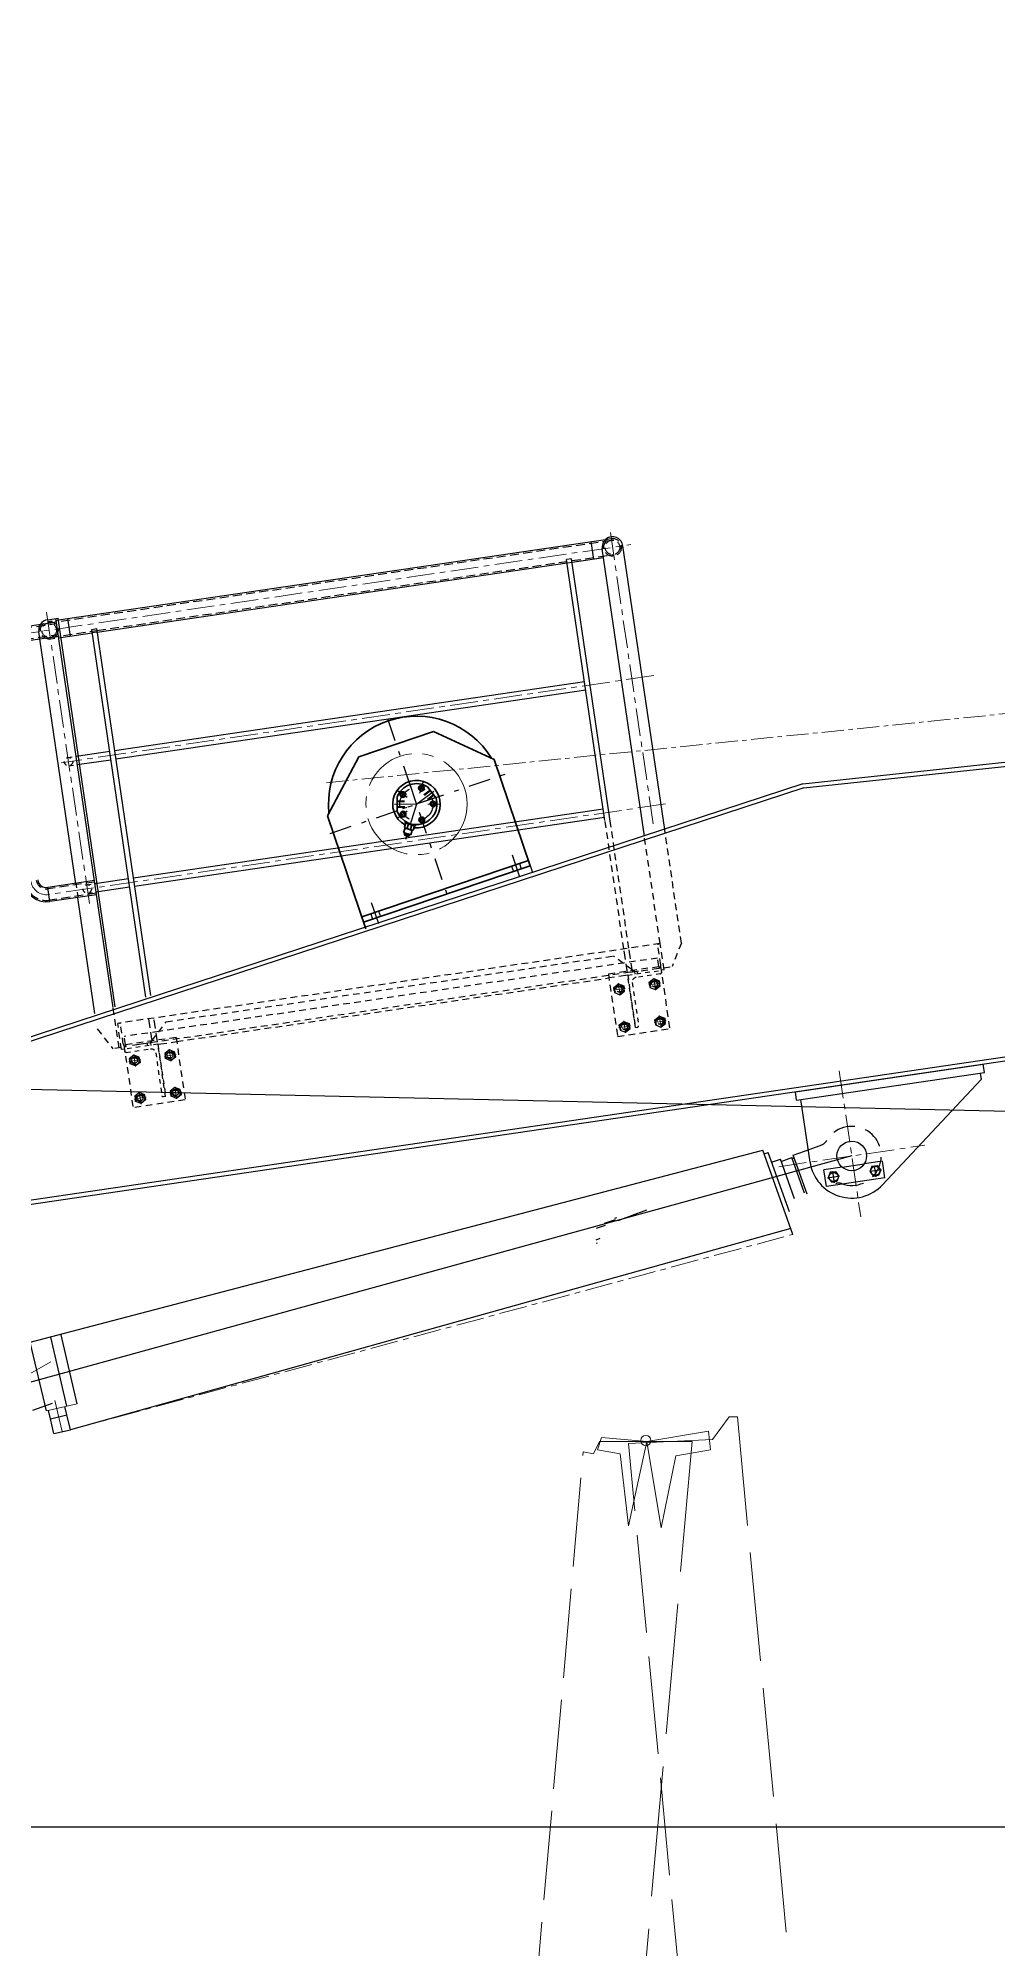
# Model space of a CAD drawing. Header units: millimetres. Extents: x -4 to 3776, y -4 to 4079.
# Drawn here: x 467.05 to 488.63, y 529.5 to 572.47 of the extents above; entities that cross this region are included whole.
import ezdxf
from ezdxf import colors
from ezdxf.entities.mleader import LeaderData, LeaderLine
from ezdxf.math import Vec2, Vec3

# ---------------------------------------------------------------- set-up
doc = ezdxf.new("R2010")
doc.units = ezdxf.units.MM
for name, pattern in [('ACAD_ISO04W100', [30, 24, -3, 0, -3]), ('CENTER', [2, 1.25, -0.25, 0.25, -0.25]), ('DASHDOT', [1, 0.5, -0.25, 0, -0.25]), ('DASHED', [0.75, 0.5, -0.25]), ('HIDDEN', [0.375, 0.25, -0.125]), ('PDF_IMPORT', [1, 0.8, -0.2]), ('PHANTOM2', [1.25, 0.625, -0.125, 0.125, -0.125, 0.125, -0.125])]:
    doc.linetypes.add(name, pattern=pattern)
for name, color, linetype in [('1轮廓实线层', 7, 'Continuous'), ('2细线层', 4, 'Continuous'), ('4虚线层', 6, 'DASHED'), ('BK_kedu', 255, 'Continuous'), ('CENTER', 1, 'DASHDOT'), ('DIM', 6, 'Continuous'), ('HIDDEN', 6, 'HIDDEN'), ('PDF_00-EQ', 7, 'Continuous'), ('图框层', 7, 'Continuous')]:
    doc.layers.add(name, color=color, linetype=linetype)
for name, color, linetype, lineweight in [('3中心线层', 2, 'CENTER', 13), ('MODIFY_O_3', 6, 'PHANTOM2', 13), ('object', 7, 'Continuous', 35), ('刻度', 3, 'ACAD_ISO04W100', 13)]:
    doc.layers.add(name, color=color, linetype=linetype, lineweight=lineweight)
doc.layers.add('Sheet$GRID', color=254, linetype='Continuous', true_color=0xbebebe)
doc.styles.get("Standard").update_dxf_attribs({"font": 'arial.ttf'})

# ---------------------------------------------------------------- blocks, each defined once
blk = doc.blocks.new('2-cang kou')
at = {"layer": 'PDF_00-EQ', "lineweight": 0}
for points in [[(1.618, 26.356), (3.514, 26.448), (3.884, 26.957), (4.069, 26.957)], [(0.601, 26.171), (0.832, 26.125), (0.971, 26.402), (3.052, 26.402)], [(1.017, 26.495), (1.017, 26.495)], [(3.422, 26.633), (3.422, 26.633)]]:
    blk.add_lwpolyline(points, dxfattribs=at)
at = {"layer": 'PDF_00-EQ', "linetype": 'PDF_IMPORT', "lineweight": 0, "ltscale": 3.064319}
blk.add_lwpolyline([(4.069, 26.957), (5.826, 8.462)], dxfattribs=at)
at = {"layer": 'PDF_00-EQ', "lineweight": 0}
for points in [[(1.017, 26.495), (0.925, 26.217), (1.433, 26.125), (1.618, 24.506), (2.034, 26.402)], [(3.422, 26.633), (3.468, 26.217), (2.682, 26.078), (2.358, 24.46), (2.034, 26.402)]]:
    blk.add_lwpolyline(points, close=True, dxfattribs=at)
at = {"layer": 'PDF_00-EQ', "linetype": 'PDF_IMPORT', "lineweight": 0, "ltscale": 3.667145}
blk.add_lwpolyline([(3.052, 26.402), (1.295, 6.658)], dxfattribs=at)
at = {"layer": 'PDF_00-EQ', "linetype": 'PDF_IMPORT', "lineweight": 0, "ltscale": 2.742136}
blk.add_lwpolyline([(3.329, 8.462), (1.618, 26.356)], dxfattribs=at)
at = {"layer": 'PDF_00-EQ', "linetype": 'PDF_IMPORT', "lineweight": 0, "ltscale": 2.507554}
blk.add_lwpolyline([(-1.156, 6.103), (0.601, 26.171)], dxfattribs=at)
at = {"layer": 'PDF_00-EQ', "lineweight": 0}
blk.add_circle((2.011, 26.425), 0.116, dxfattribs=at)
blk = doc.blocks.new('A$C04DE7CD0')
at = {"layer": '4虚线层', "color": 3, "ltscale": 0.5}
for p, q in [((0, 125), (0, 0)), ((0, 0), (0, 125)), ((0, 125), (80, 125)), ((8, 106), (8, 2.7)), ((77.3, 117), (19, 117)), ((80, 125), (80, 119.7)), ((0, 0), (5.3, 0))]:
    blk.add_line(p, q, dxfattribs=at)
for centre, radius, start, end in [((19, 106), 11, 90, 180), ((77.3, 119.7), 2.67, 270, 0), ((5.3, 2.7), 2.67, 270, 0)]:
    blk.add_arc(centre, radius, start, end, dxfattribs=at)

msp = doc.modelspace()

# ---------------------------------------------------------------- linework, layer by layer
at = {"color": 7, "linetype": 'Continuous'}
for p, q in [((467.506, 559.388), (479.813, 561.198)), ((479.06, 560.684), (479.764, 560.788)), ((479.548, 560.756), (479.49, 561.15)), ((480.166, 561.049), (480.166, 561.049)), ((468.38, 559.114), (478.947, 560.668)), ((466.413, 559.189), (467.464, 559.343)), ((468.74, 550.668), (467.453, 559.418)), ((468.786, 550.682), (467.5, 559.425)), ((467.564, 558.993), (468.268, 559.097)), ((467.78, 559.025), (467.722, 559.419)), ((466.46, 558.87), (467.511, 559.024)), ((468.772, 556.448), (479.339, 558.003)), ((468.8, 556.261), (479.367, 557.815)), ((467.956, 556.328), (468.66, 556.432)), ((467.983, 556.141), (468.687, 556.244)), ((469.193, 553.586), (479.76, 555.14)), ((469.221, 553.398), (479.788, 554.953)), ((468.377, 553.466), (469.081, 553.57)), ((468.404, 553.278), (469.108, 553.382))]:
    msp.add_line(p, q, dxfattribs=at)
at = {"color": 7}
for p, q in [((480.685, 554.522), (479.735, 560.985)), ((481.143, 554.67), (480.204, 561.054)), ((479.048, 560.762), (478.936, 560.746)), ((479.799, 554.877), (478.936, 560.746)), ((479.931, 554.763), (479.048, 560.762)), ((467.266, 559.391), (467.5, 559.425)), ((468.256, 559.175), (468.369, 559.191)), ((469.473, 550.904), (468.256, 559.175)), ((469.583, 550.939), (468.369, 559.191)), ((467.899, 553.453), (467.089, 558.962)), ((468.32, 553.525), (467.269, 553.37)), ((467.316, 553.051), (467.269, 553.37)), ((468.367, 553.206), (467.316, 553.051)), ((468.329, 550.535), (467.946, 553.134)), ((464.752, 546.028), (512.286, 553.02)), ((464.819, 545.942), (512.3, 552.926)), ((484.082, 548.775), (488.305, 549.397)), ((484.11, 548.588), (488.333, 549.209)), ((488.333, 549.209), (488.305, 549.397)), ((484.11, 548.588), (484.082, 548.775)), ((466.873, 543.146), (483.349, 547.459)), ((484.027, 545.568), (483.349, 547.459)), ((484.031, 547.349), (484.413, 547.487)), ((485.349, 547.332), (466.208, 542.058)), ((483.377, 547.38), (483.466, 547.412)), ((483.946, 546.073), (483.466, 547.412)), ((483.546, 547.189), (483.743, 547.26)), ((484.063, 546.367), (483.743, 547.26)), ((483.759, 547.21), (484, 547.297)), ((484.29, 546.495), (484, 547.297)), ((484.009, 547.271), (484.054, 547.287)), ((484.348, 546.475), (484.031, 547.349)), ((485.133, 547.08), (484.724, 547.019)), ((486.038, 547.213), (485.628, 547.152)), ((486.093, 546.837), (486.038, 547.213)), ((484.779, 546.644), (484.724, 547.019)), ((486.093, 546.837), (484.779, 546.644)), ((479.612, 545.704), (479.808, 545.774)), ((479.792, 545.819), (480.034, 545.905)), ((480.024, 545.932), (480.069, 545.948)), ((480.093, 545.882), (480.475, 546.021)), ((483.979, 545.7), (467.776, 541.174)), ((479.603, 545.448), (479.692, 545.48)), ((479.614, 545.362), (479.625, 545.386)), ((467.698, 541.703), (467.335, 543.254)), ((467.929, 541.757), (467.566, 543.308)), ((467.237, 541.595), (466.873, 543.146)), ((466.932, 541.614), (467.371, 541.773)), ((467.329, 541.421), (467.286, 541.606)), ((467.329, 541.421), (467.698, 541.507)), ((467.329, 541.421), (467.698, 541.507)), ((467.698, 541.507), (467.655, 541.693)), ((467.776, 541.174), (467.698, 541.507)), ((467.407, 541.088), (467.329, 541.421)), ((467.407, 541.088), (467.776, 541.174))]:
    msp.add_line(p, q, dxfattribs=at)
at = {"color": 7, "ltscale": 0.5}
for p, q in [((484.25, 555.703), (511.463, 558.615)), ((484.27, 555.61), (511.477, 558.521)), ((484.25, 555.703), (461.742, 548.325)), ((484.27, 555.61), (462.257, 548.399)), ((488.239, 549.195), (488.26, 549.054)), ((488.26, 549.054), (486.042, 546.684))]:
    msp.add_line(p, q, dxfattribs=at)
at = {"color": 7, "lineweight": -3}
for p, q in [((477.34, 556.151), (478.168, 553.709)), ((478.117, 553.858), (474.371, 552.588))]:
    msp.add_line(p, q, dxfattribs=at)
at = {"color": 4, "lineweight": 25}
msp.add_line((303.447, 552.51), (696.278, 543.67), dxfattribs=at)
at = {"color": 7}
msp.add_circle((485.349, 547.332), 0.332, dxfattribs=at)
for centre, radius, start, end in [((479.969, 561.02), 0.237, 8.3677, 188.3677), ((467.3, 559.156), 0.237, 98.3677, 145.5241), ((467.24, 553.567), 0.522, 188.3677, 278.3677), ((467.24, 553.567), 0.199, 188.3677, 278.3677)]:
    msp.add_arc(centre, radius, start, end, dxfattribs=at)
at = {"layer": '1轮廓实线层', "color": 7, "lineweight": 25}
for p, q in [((485.803, 547.101), (485.755, 546.979)), ((485.803, 547.101), (485.919, 547.118)), ((485.919, 547.118), (486, 547.015)), ((484.865, 546.963), (484.816, 546.841)), ((484.816, 546.841), (484.898, 546.738)), ((484.923, 546.972), (484.865, 546.963)), ((484.898, 546.738), (484.956, 546.747)), ((484.923, 546.972), (484.98, 546.98)), ((485.014, 546.755), (484.956, 546.747)), ((484.98, 546.98), (485.062, 546.877)), ((485.062, 546.877), (485.014, 546.755)), ((485.755, 546.979), (485.836, 546.876)), ((485.836, 546.876), (485.894, 546.885)), ((485.952, 546.893), (485.894, 546.885)), ((486, 547.015), (485.952, 546.893))]:
    msp.add_line(p, q, dxfattribs=at)
for centre in [(485.878, 546.997), (484.939, 546.859)]:
    msp.add_circle(centre, 0.102, dxfattribs=at)
at = {"layer": '2细线层', "color": 7}
for centre, start, end in [((480.118, 551.08), 278.3677, 188.3677), ((480.915, 551.197), 278.3677, 188.3677), ((480.242, 550.235), 278.3677, 188.3677), ((481.04, 550.353), 278.3677, 188.3677), ((470.02, 549.595), 8.3677, 278.3677), ((469.222, 549.477), 8.3677, 278.3677), ((470.144, 548.75), 8.3677, 278.3677), ((469.347, 548.633), 8.3677, 278.3677)]:
    msp.add_arc(centre, 0.0759, start, end, dxfattribs=at)
at = {"layer": '3中心线层', "color": 7, "ltscale": 0.5}
for p, q in [((480.884, 554.799), (479.909, 561.429)), ((466.437, 559.029), (480.384, 561.081)), ((468.204, 553.01), (467.238, 559.579)), ((480.895, 558.136), (467.571, 556.176)), ((481.16, 555.25), (467.293, 553.211)), ((485.067, 549.249), (485.55, 545.964)), ((483.707, 547.09), (486.991, 547.573)), ((467.776, 541.174), (484.027, 545.568)), ((467.337, 542.702), (465.079, 541.414))]:
    msp.add_line(p, q, dxfattribs=at)
at = {"layer": '3中心线层', "color": 7, "ltscale": 0.4}
msp.add_line((473.533, 555.724), (511.322, 559.572), dxfattribs=at)
at = {"layer": '3中心线层', "color": 7}
for p, q in [((480.895, 551.333), (480.935, 551.061)), ((480.25, 551.099), (479.985, 551.061)), ((480.098, 551.216), (480.138, 550.944)), ((481.048, 551.217), (480.783, 551.178)), ((481.02, 550.489), (481.06, 550.217)), ((480.374, 550.255), (480.11, 550.216)), ((480.222, 550.371), (480.262, 550.1)), ((481.172, 550.372), (480.907, 550.333)), ((469.202, 549.615), (469.242, 549.343)), ((469.891, 549.576), (470.156, 549.615)), ((470, 549.732), (470.04, 549.461)), ((469.093, 549.458), (469.358, 549.497)), ((469.326, 548.77), (469.366, 548.499)), ((470.015, 548.731), (470.28, 548.77)), ((470.124, 548.888), (470.164, 548.616)), ((469.218, 548.614), (469.482, 548.653))]:
    msp.add_line(p, q, dxfattribs=at)
at = {"layer": '3中心线层', "color": 7, "lineweight": 25, "ltscale": 0.2}
for p, q in [((485.897, 546.865), (485.858, 547.13)), ((484.803, 546.839), (485.075, 546.879)), ((484.959, 546.727), (484.92, 546.992)), ((486.013, 547.017), (485.742, 546.977))]:
    msp.add_line(p, q, dxfattribs=at)
at = {"layer": '3中心线层', "color": 7, "ltscale": 10}
msp.add_line((467.592, 541.131), (467.427, 541.834), dxfattribs=at)
at = {"layer": '3中心线层', "color": 7}
msp.add_circle((475.559, 555.244), 1.138, dxfattribs=at)
at = {"layer": '3中心线层', "color": 7, "ltscale": 0.5}
msp.add_arc((467.24, 553.567), 0.36, 188.3677, 278.3677, dxfattribs=at)
at = {"layer": '4虚线层', "color": 7, "ltscale": 0.4}
for p, q in [((479.813, 561.198), (479.94, 561.217)), ((467.276, 559.318), (479.945, 561.181)), ((479.055, 560.72), (479.993, 560.858)), ((468.375, 559.149), (478.942, 560.703)), ((478.947, 560.668), (479.06, 560.684)), ((466.418, 559.156), (467.469, 559.31)), ((467.089, 558.962), (467.066, 559.122)), ((467.324, 558.994), (468.375, 559.149)), ((468.38, 559.114), (468.268, 559.097)), ((466.455, 558.902), (467.506, 559.057)), ((468.325, 553.492), (467.274, 553.337)), ((468.362, 553.239), (467.311, 553.084)), ((480.303, 551.452), (480.224, 551.987)), ((480.415, 551.469), (480.337, 552.004)), ((480.311, 551.396), (479.889, 551.334)), ((469.618, 549.919), (469.544, 550.416)), ((469.736, 549.898), (469.657, 550.433)), ((469.744, 549.842), (470.166, 549.904))]:
    msp.add_line(p, q, dxfattribs=at)
at = {"layer": '4虚线层', "color": 7, "ltscale": 0.2}
for p, q in [((467.271, 559.353), (467.506, 559.388)), ((467.329, 558.959), (467.564, 558.993)), ((467.721, 556.294), (467.956, 556.328)), ((467.749, 556.106), (467.983, 556.141)), ((467.898, 553.463), (467.945, 553.144)), ((468.142, 553.432), (468.377, 553.466)), ((468.17, 553.244), (468.404, 553.278))]:
    msp.add_line(p, q, dxfattribs=at)
at = {"layer": '4虚线层', "color": 7, "ltscale": 0.3}
for p, q in [((480.224, 551.987), (479.799, 554.877)), ((480.337, 552.004), (479.931, 554.763)), ((481.04, 552.107), (480.685, 554.522)), ((481.518, 552.12), (481.143, 554.67)), ((481.04, 552.107), (468.841, 550.313)), ((480.983, 551.782), (469.768, 550.133)), ((469.928, 550.348), (479.989, 551.828)), ((480.419, 551.508), (479.989, 551.828)), ((481.01, 551.595), (480.983, 551.782)), ((481.055, 551.62), (480.987, 552.08)), ((481.127, 551.516), (481.04, 552.107)), ((481.518, 552.12), (481.308, 551.591)), ((480.368, 551.462), (469.67, 549.888)), ((470.166, 549.904), (479.889, 551.334)), ((479.875, 551.428), (481.048, 551.6)), ((479.875, 551.428), (480.082, 550.02)), ((480.368, 551.462), (481.006, 551.556)), ((481.01, 551.595), (481.016, 551.558)), ((481.048, 551.6), (481.255, 550.193)), ((481.127, 551.516), (481.062, 551.506)), ((481.12, 551.563), (481.308, 551.591)), ((479.997, 551.121), (480.1, 551.203)), ((480.005, 551.063), (479.997, 551.121)), ((480.005, 551.063), (480.014, 551.006)), ((480.014, 551.006), (480.136, 550.957)), ((480.1, 551.203), (480.222, 551.154)), ((480.136, 550.957), (480.239, 551.039)), ((480.222, 551.154), (480.23, 551.097)), ((480.239, 551.039), (480.23, 551.097)), ((480.794, 551.239), (480.897, 551.32)), ((480.803, 551.181), (480.794, 551.239)), ((480.803, 551.181), (480.811, 551.123)), ((480.811, 551.123), (480.933, 551.075)), ((480.897, 551.32), (481.02, 551.272)), ((480.933, 551.075), (481.037, 551.156)), ((481.02, 551.272), (481.028, 551.214)), ((481.037, 551.156), (481.028, 551.214)), ((468.874, 549.762), (468.74, 550.668)), ((480.919, 550.394), (481.022, 550.476)), ((481.022, 550.476), (481.144, 550.427)), ((468.38, 550.187), (468.733, 549.741)), ((468.928, 549.722), (468.841, 550.313)), ((468.967, 549.843), (468.9, 550.302)), ((469.768, 550.133), (468.989, 550.018)), ((469.608, 549.918), (469.928, 550.348)), ((480.082, 550.02), (481.255, 550.193)), ((480.121, 550.277), (480.224, 550.358)), ((480.129, 550.219), (480.121, 550.277)), ((480.129, 550.219), (480.138, 550.161)), ((480.138, 550.161), (480.26, 550.113)), ((480.224, 550.358), (480.346, 550.31)), ((480.26, 550.113), (480.363, 550.194)), ((480.346, 550.31), (480.355, 550.252)), ((480.363, 550.194), (480.355, 550.252)), ((480.927, 550.336), (480.919, 550.394)), ((480.927, 550.336), (480.936, 550.278)), ((480.936, 550.278), (481.058, 550.23)), ((481.058, 550.23), (481.161, 550.311)), ((481.144, 550.427), (481.152, 550.369)), ((481.161, 550.311), (481.152, 550.369)), ((468.921, 549.769), (468.733, 549.741)), ((468.993, 549.731), (468.928, 549.722)), ((470.153, 549.998), (468.979, 549.825)), ((468.979, 549.825), (469.187, 548.417)), ((469.017, 549.831), (468.989, 550.018)), ((469.017, 549.831), (469.022, 549.794)), ((470.002, 549.717), (469.899, 549.636)), ((469.899, 549.636), (469.907, 549.578)), ((470.124, 549.669), (470.002, 549.717)), ((470.133, 549.611), (470.124, 549.669)), ((470.133, 549.611), (470.141, 549.553)), ((470.153, 549.998), (470.36, 548.59)), ((469.204, 549.6), (469.101, 549.519)), ((469.101, 549.519), (469.11, 549.461)), ((469.118, 549.403), (469.11, 549.461)), ((469.24, 549.355), (469.118, 549.403)), ((469.326, 549.552), (469.204, 549.6)), ((469.343, 549.436), (469.24, 549.355)), ((469.335, 549.494), (469.326, 549.552)), ((469.335, 549.494), (469.343, 549.436)), ((469.916, 549.52), (469.907, 549.578)), ((470.038, 549.472), (469.916, 549.52)), ((470.141, 549.553), (470.038, 549.472)), ((469.329, 548.756), (469.225, 548.674)), ((469.451, 548.707), (469.329, 548.756)), ((470.126, 548.873), (470.023, 548.791)), ((470.023, 548.791), (470.032, 548.734)), ((470.248, 548.824), (470.126, 548.873)), ((470.257, 548.767), (470.248, 548.824)), ((470.257, 548.767), (470.265, 548.709)), ((470.36, 548.59), (469.187, 548.417)), ((469.225, 548.674), (469.234, 548.616)), ((469.242, 548.558), (469.234, 548.616)), ((469.365, 548.51), (469.242, 548.558)), ((469.468, 548.591), (469.365, 548.51)), ((469.459, 548.649), (469.451, 548.707)), ((469.459, 548.649), (469.468, 548.591)), ((470.04, 548.676), (470.032, 548.734)), ((470.162, 548.627), (470.04, 548.676)), ((470.265, 548.709), (470.162, 548.627))]:
    msp.add_line(p, q, dxfattribs=at)
at = {"layer": '4虚线层', "color": 7}
for p, q in [((480.462, 551.476), (480.419, 551.508)), ((480.462, 551.476), (480.47, 551.419)), ((480.536, 551.429), (480.531, 551.467)), ((469.67, 549.888), (469.032, 549.795)), ((469.519, 549.809), (469.513, 549.846)), ((469.576, 549.875), (469.608, 549.918)), ((469.576, 549.875), (469.584, 549.818)), ((484.413, 547.487), (484.675, 547.582)), ((485.133, 547.08), (485.628, 547.152)), ((480.475, 546.021), (480.737, 546.116))]:
    msp.add_line(p, q, dxfattribs=at)
at = {"layer": '4虚线层', "color": 7, "ltscale": 0.4}
for centre, radius in [((479.969, 561.02), 0.199), ((479.969, 561.02), 0.164), ((467.3, 559.156), 0.199), ((467.3, 559.156), 0.164)]:
    msp.add_circle(centre, radius, dxfattribs=at)
at = {"layer": '4虚线层', "color": 7, "ltscale": 0.2}
for centre in [(467.735, 556.2), (468.156, 553.338)]:
    msp.add_circle(centre, 0.0949, dxfattribs=at)
at = {"layer": '4虚线层', "color": 7, "ltscale": 0.3}
for centre, radius in [((480.118, 551.08), 0.102), ((480.118, 551.08), 0.0617), ((480.915, 551.197), 0.102), ((480.915, 551.197), 0.0617), ((480.242, 550.235), 0.102), ((480.242, 550.235), 0.0617), ((481.04, 550.353), 0.102), ((481.04, 550.353), 0.0617), ((470.02, 549.595), 0.102), ((470.02, 549.595), 0.0617), ((469.222, 549.477), 0.102), ((469.222, 549.477), 0.0617), ((470.144, 548.75), 0.102), ((470.144, 548.75), 0.0617), ((469.347, 548.633), 0.102), ((469.347, 548.633), 0.0617)]:
    msp.add_circle(centre, radius, dxfattribs=at)
at = {"layer": '4虚线层', "color": 7, "ltscale": 0.4}
for centre, radius, start, end in [((467.3, 559.156), 0.237, 145.5241, 188.3677), ((467.24, 553.567), 0.489, 188.3677, 278.3677), ((467.24, 553.567), 0.232, 188.3677, 278.3677)]:
    msp.add_arc(centre, radius, start, end, dxfattribs=at)
at = {"layer": '4虚线层', "color": 7, "ltscale": 0.3}
for centre, radius, start, end in [((481.006, 552.083), 0.019, 98.3677, 188.3677), ((480.998, 551.612), 0.0569, 278.3677, 348.8965), ((480.998, 551.612), 0.0569, 348.8965, 8.3677), ((468.881, 550.3), 0.019, 8.3677, 98.3677), ((469.024, 549.851), 0.0569, 188.3677, 207.8389), ((469.024, 549.851), 0.0569, 207.8389, 278.3677)]:
    msp.add_arc(centre, radius, start, end, dxfattribs=at)
at = {"layer": '4虚线层', "color": 7}
for centre, radius, start, end in [((480.549, 551.469), 0.019, 98.3677, 188.3677), ((469.494, 549.843), 0.019, 8.3677, 98.3677), ((485.349, 547.332), 0.664, 249.9464, 149.8464), ((484.611, 547.761), 0.19, 289.7106, 329.8464), ((485.056, 546.53), 0.19, 106.9984, 109.8964), ((485.056, 546.53), 0.19, 69.9464, 106.9984)]:
    msp.add_arc(centre, radius, start, end, dxfattribs=at)
at = {"layer": 'CENTER', "color": 7}
for p, q in [((474.913, 557.149), (476.268, 553.152)), ((473.621, 554.586), (477.557, 555.921)), ((475.392, 555.735), (475.726, 554.752)), ((475.635, 555.49), (475.713, 555.741)), ((476.051, 555.41), (475.067, 555.077)), ((475.559, 555.244), (475.068, 555.237)), ((475.349, 555.392), (475.134, 555.544)), ((475.559, 555.244), (475.311, 554.446)), ((475.559, 555.244), (475.952, 555.537)), ((475.817, 555.247), (476.079, 555.25)), ((475.352, 555.089), (475.142, 554.932)), ((477.711, 554.104), (477.903, 553.536)), ((474.544, 553.03), (474.737, 552.462))]:
    msp.add_line(p, q, dxfattribs=at)
msp.add_circle((475.559, 555.244), 0.373, dxfattribs=at)
at = {"layer": 'DIM', "color": 7}
for p, q in [((475.296, 554.543), (475.311, 554.59)), ((475.378, 554.518), (475.393, 554.565))]:
    msp.add_line(p, q, dxfattribs=at)
at = {"layer": 'HIDDEN', "color": 7}
for p, q in [((475.294, 555.311), (475.124, 555.309)), ((475.294, 555.297), (475.124, 555.295)), ((475.728, 555.459), (475.864, 555.56)), ((475.737, 555.447), (475.873, 555.549)), ((475.805, 555.356), (475.941, 555.457)), ((475.813, 555.345), (475.949, 555.446)), ((475.295, 555.183), (475.126, 555.181)), ((475.296, 555.169), (475.126, 555.167)), ((477.874, 553.91), (477.915, 553.789)), ((477.699, 553.851), (477.74, 553.73)), ((474.532, 552.777), (474.574, 552.656)), ((474.708, 552.836), (474.749, 552.715))]:
    msp.add_line(p, q, dxfattribs=at)
at = {"layer": 'MODIFY_O_3', "color": 7, "linetype": 'ByBlock', "ltscale": 1000}
msp.add_line((467.929, 541.757), (467.237, 541.595), dxfattribs=at)
at = {"layer": 'object', "color": 7}
for p, q in [((474.26, 556.305), (475.944, 556.877)), ((475.944, 556.877), (477.306, 556.249)), ((474.26, 556.305), (473.56, 554.979)), ((477.306, 556.249), (478.117, 553.858)), ((475.811, 555.631), (476.002, 555.375)), ((475.123, 555.398), (475.127, 555.078)), ((473.56, 554.979), (474.422, 552.439)), ((475.317, 554.82), (475.288, 554.724)), ((475.311, 554.853), (475.302, 554.824)), ((475.302, 554.824), (475.417, 554.788)), ((475.347, 554.706), (475.377, 554.801)), ((475.533, 554.752), (475.417, 554.788)), ((475.429, 554.681), (475.458, 554.776)), ((475.542, 554.781), (475.533, 554.752)), ((475.303, 554.707), (475.27, 554.603)), ((475.27, 554.603), (475.434, 554.552)), ((475.298, 554.595), (475.287, 554.561)), ((475.287, 554.561), (475.296, 554.543)), ((475.287, 554.561), (475.341, 554.544)), ((475.303, 554.707), (475.288, 554.724)), ((475.296, 554.543), (475.337, 554.53)), ((475.302, 554.705), (475.384, 554.68)), ((475.378, 554.518), (475.337, 554.53)), ((475.396, 554.527), (475.341, 554.544)), ((475.396, 554.527), (475.378, 554.518)), ((475.465, 554.654), (475.384, 554.68)), ((475.406, 554.561), (475.396, 554.527)), ((475.466, 554.656), (475.434, 554.552)), ((475.466, 554.656), (475.492, 554.665)), ((475.518, 554.757), (475.488, 554.662)), ((474.33, 552.708), (478.076, 553.979)), ((474.371, 552.587), (478.117, 553.858))]:
    msp.add_line(p, q, dxfattribs=at)
for points in [[(475.681, 555.552), (475.717, 555.586), (475.706, 555.634), (475.659, 555.648), (475.623, 555.615), (475.634, 555.567)], [(475.303, 555.455), (475.282, 555.499), (475.233, 555.504), (475.205, 555.464), (475.226, 555.419), (475.275, 555.414)], [(475.89, 555.223), (475.933, 555.199), (475.975, 555.224), (475.975, 555.273), (475.932, 555.298), (475.889, 555.272)], [(475.279, 555.065), (475.23, 555.06), (475.211, 555.014), (475.24, 554.975), (475.289, 554.981), (475.309, 555.026)], [(475.642, 554.922), (475.632, 554.874), (475.669, 554.841), (475.716, 554.857), (475.726, 554.906), (475.689, 554.938)]]:
    msp.add_lwpolyline(points, close=True, dxfattribs=at)
for centre in [(475.67, 555.6), (475.254, 555.459), (475.932, 555.248), (475.26, 555.02), (475.679, 554.89)]:
    msp.add_circle(centre, 0.064, dxfattribs=at)
for centre, radius, start, end in [((475.559, 555.244), 1.978, 31.5211, 185.9443), ((475.559, 555.244), 0.534, 264.0748, 241.3906), ((475.559, 555.244), 0.462, 56.9379, 160.5275), ((475.559, 555.244), 0.462, 200.9379, 16.5275), ((475.325, 554.741), 0.0412, 252.7327, 301.867), ((475.405, 554.748), 0.0711, 215.8628, 289.6026), ((475.466, 554.697), 0.0412, 203.5984, 252.7327)]:
    msp.add_arc(centre, radius, start, end, dxfattribs=at)
at = {"layer": 'Sheet$GRID'}
msp.add_lwpolyline([(0.007, 532.243), (870.358, 532.243)], dxfattribs=at)
at = {"layer": '图框层', "color": 7, "lineweight": -3}
msp.add_line((484.411, 547.194), (484.203, 548.601), dxfattribs=at)
at = {"layer": '图框层', "color": 7}
msp.add_arc((484.068, 548.869), 0.0949, 275.7806, 278.3677, dxfattribs=at)
at = {"layer": '图框层', "color": 7, "lineweight": -3}
msp.add_arc((485.349, 547.332), 0.949, 188.3677, 316.9046, dxfattribs=at)

# ---------------------------------------------------------------- block references
at = {"color": 7, "xscale": -0.009485461606499776, "yscale": 0.009485461606499776, "zscale": 0.009485461606499775, "rotation": 8.36770301138884}
msp.add_blockref('A$C04DE7CD0', (469.917, 548.669), dxfattribs=at)
at = {"layer": '4虚线层', "color": 7, "ltscale": 0.3, "extrusion": (0, 0, -1), "xscale": -0.009485461606499775, "yscale": 0.009485461606499776, "zscale": -0.009485461606499775, "rotation": 351.6322969886112}
msp.add_blockref('A$C04DE7CD0', (-480.483, 550.223), dxfattribs=at)
at = {"layer": '刻度', "color": 4, "lineweight": 25}
msp.add_blockref('2-cang kou', (478.707, 514.506), dxfattribs=at)

# ---------------------------------------------------------------- leaders
at = {"layer": 'BK_kedu'}
ml = msp.add_multileader_mtext('Standard', dxfattribs=at)
ml.set_content('', color=256)
ml.set_leader_properties()
ml.build(insert=Vec2(0, 0))
ml.multileader.update_dxf_attribs({"text_right_attachment_type": 6, "dogleg_length": 0.36, "arrow_head_size": 0.18})
ctx = ml.context
ctx.base_point, ctx.char_height, ctx.arrow_head_size, ctx.landing_gap_size, ctx.plane_origin = Vec3(3775.999, 4079.328), 0.18, 0.18, 0.09, Vec3(3774.639, 4079.328)
ctx.right_attachment = 6
notes = []
notes.append((ctx, [(0, (0, 0, 0), (0, 0), (1, 0), 1, [])]))
ctx.mtext.insert, ctx.mtext.flow_direction = Vec3(3776.089, 4079.418), 5
for ctx, leaders in notes:
    for number, flags, end, landing, length, lines in leaders:
        leader = LeaderData()
        leader.index, (leader.has_last_leader_line, leader.has_dogleg_vector, leader.attachment_direction) = number, flags
        leader.last_leader_point, leader.dogleg_vector, leader.dogleg_length = Vec3(end), Vec3(landing), length
        for number, points, colour, breaks in lines:
            line = LeaderLine()
            line.index, line.vertices, line.color, line.breaks = number, Vec3.list(points), colors.encode_raw_color(colour), breaks
            leader.lines.append(line)
        ctx.leaders.append(leader)

doc.saveas('drawing.dxf')
